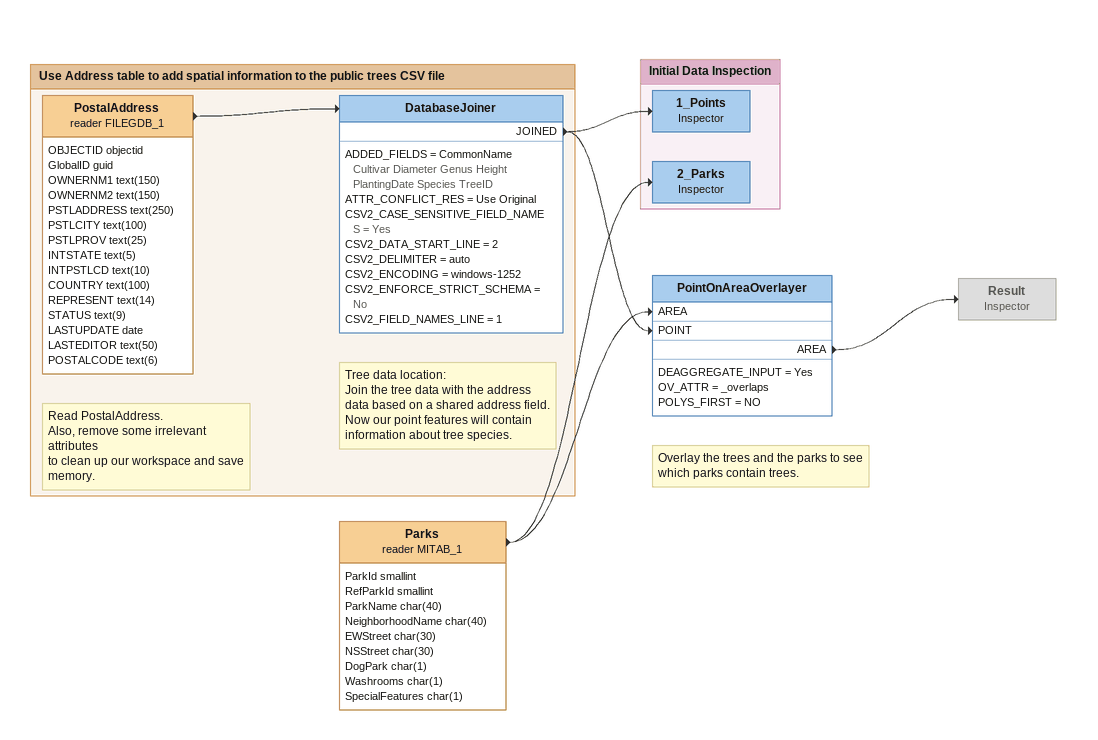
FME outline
Parks (reader MITAB_1)
    attributes: ParkId smallint, RefParkId smallint, ParkName char(40), NeighborhoodName char(40), EWStreet char(30), NSStreet char(30), DogPark char(1), Washrooms char(1), SpecialFeatures char(1)
    -> PointOnAreaOverlayer [AREA]
    -> 2_Parks
Note: Overlay the trees and the parks to see which parks contain trees.
PointOnAreaOverlayer
    DEAGGREGATE_INPUT = Yes
    OV_ATTR = _overlaps
    POLYS_FIRST = NO
    AREA -> Result
Result: Inspector [off]

Bookmark: Use Address table to add spatial information to the public trees CSV file
Note: Read PostalAddress. / Also, remove some irrelevant attributes / to clean up our workspace and save / memory.
PostalAddress (reader FILEGDB_1)
    attributes: OBJECTID objectid, GlobalID guid, OWNERNM1 text(150), OWNERNM2 text(150), PSTLADDRESS text(250), PSTLCITY text(100), PSTLPROV text(25), INTSTATE text(5), INTPSTLCD text(10), COUNTRY text(100), REPRESENT text(14), STATUS text(9), LASTUPDATE date, LASTEDITOR text(50), POSTALCODE text(6)
    -> DatabaseJoiner
Note: Tree data location: / Join the tree data with the address data based on a shared address field. Now our point features will contain information about tree species.
DatabaseJoiner
    ADDED_FIELDS = CommonName Cultivar Diameter Genus Height PlantingDate Species TreeID
    ATTR_CONFLICT_RES = Use Original
    CSV2_CASE_SENSITIVE_FIELD_NAMES = Yes
    CSV2_DATA_START_LINE = 2
    CSV2_DELIMITER = auto
    CSV2_ENCODING = windows-1252
    CSV2_ENFORCE_STRICT_SCHEMA = No
    CSV2_FIELD_NAMES_LINE = 1
    JOINED -> 1_Points
    JOINED -> PointOnAreaOverlayer [POINT]

Bookmark: Initial Data Inspection
1_Points: Inspector
2_Parks: Inspector
